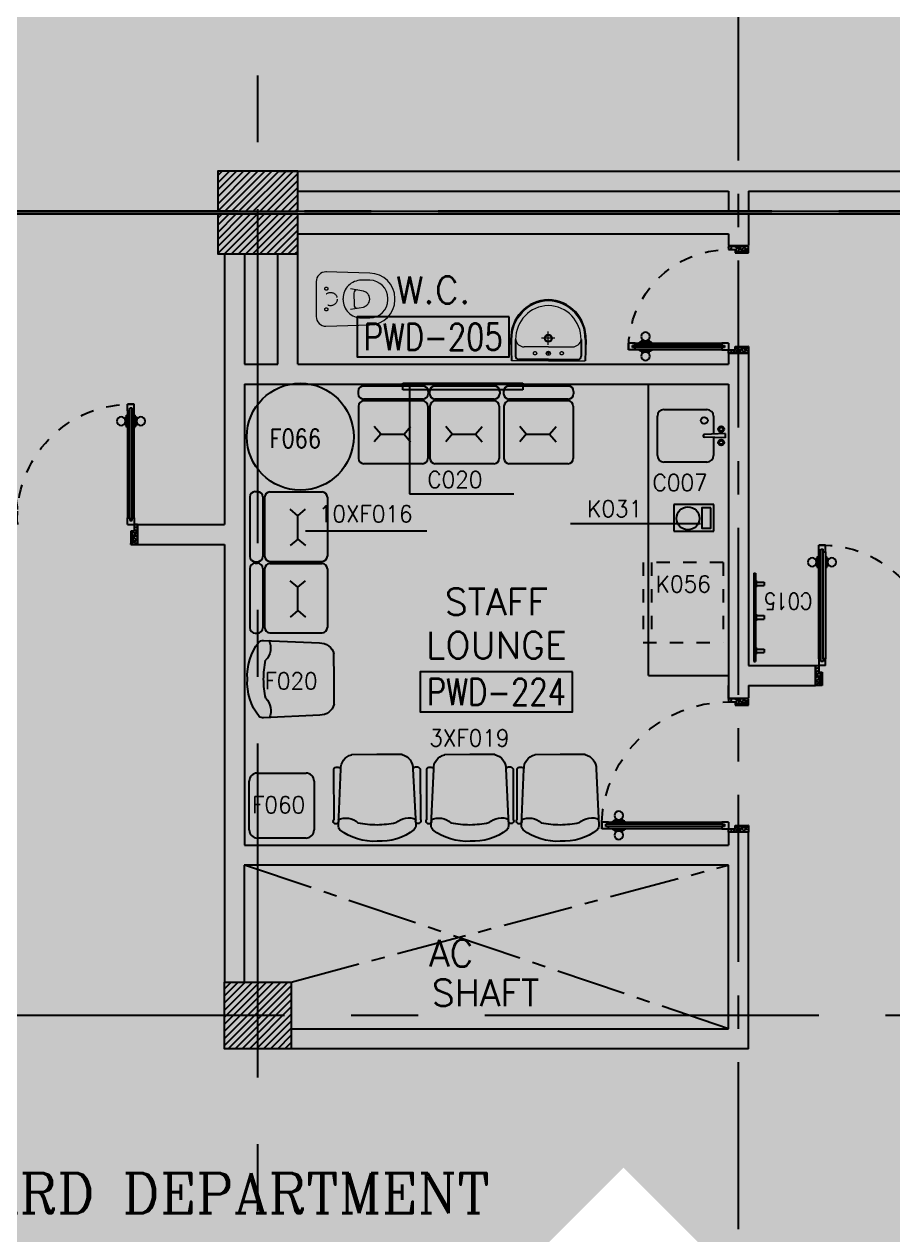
# Model space of a CAD drawing. Extents: x 88852.7 to 88945.7, y 39921.6 to 40001.1.
# Drawn here: x 88919.06 to 88925.57, y 39948.44 to 39957.5 of the extents above; entities that cross this region are included whole.
import ezdxf
from ezdxf.enums import TextEntityAlignment as Align

# ---------------------------------------------------------------- set-up
doc = ezdxf.new("R2010")
doc.units = 0
doc.header["$MEASUREMENT"] = 0
for name, pattern in [('CENTER', [2, 1.25, -0.25, 0.25, -0.25]), ('CENTER2', [1.125, 0.75, -0.125, 0.125, -0.125]), ('CENTERX2', [4, 2.5, -0.5, 0.5, -0.5]), ('DASHED', [0.75, 0.5, -0.25]), ('HIDDEN', [0.375, 0.25, -0.125]), ('HIDDEN2', [0.1875, 0.125, -0.0625])]:
    doc.linetypes.add(name, pattern=pattern)
doc.layers.get('0').update_dxf_attribs({"linetype": 'CONTINUOUS'})
for name, color, linetype in [('A-TEXT', 7, 'CONTINUOUS'), ('AXES', 11, 'CENTERX2'), ('AXES1', 11, 'CENTER'), ('COL', 2, 'CONTINUOUS'), ('DOOR', 7, 'CONTINUOUS'), ('EJ', 9, 'CONTINUOUS'), ('FIX', 3, 'CONTINUOUS'), ('HAT', 8, 'CONTINUOUS'), ('MEDICAL', 4, 'CONTINUOUS'), ('NON-MEDICAL', 4, 'CONTINUOUS'), ('RM-BOX', 4, 'CONTINUOUS'), ('RM-NAME', 2, 'CONTINUOUS'), ('RM-NO', 2, 'CONTINUOUS'), ('ROOF', 7, 'CONTINUOUS'), ('WALL', 4, 'CONTINUOUS')]:
    doc.layers.add(name, color=color, linetype=linetype)
doc.styles.add('ROMANC', font='romanc', dxfattribs={"height": 0.1})
doc.styles.add('ROMANS', font='ROMANS.shx', dxfattribs={"width": 0.6})
doc.dimstyles.new('DIM-OUT', dxfattribs={"dimscale": 0, "dimtxt": 0.24, "dimasz": 0.08, "dimexe": 0.02, "dimexo": 0.02, "dimgap": 0.05, "dimtad": 1, "dimdec": 0, "dimlfac": 1000, "dimzin": 0, "dimdsep": 46, "dimtxsty": 'ROMANS', "dimblk1": 'ARCHTICK', "dimblk2": 'ARCHTICK', "dimsah": 1, "dimcen": 0.01, "dimdle": 0.08, "dimclrd": 4, "dimclre": 4, "dimclrt": 2, "dimadec": 0, "dimazin": 0, "dimtp": 2, "dimtm": 2, "dimtfac": 0.114286, "dimtdec": 0, "dimtix": 1, "dimtmove": 2, "dimatfit": 3, "dimldrblk": 'ARCHTICK', "dimfxl": 0, "dimtolj": 1, "dimtzin": 0, "dimarcsym": 0})

# ---------------------------------------------------------------- blocks, each defined once
blk = doc.blocks.new('WC1')
at = {"layer": 'FIX', "lineweight": 20}
for p, q in [((-210, 203.8), (-538, 193.8)), ((-475, 140.8), (-538, 140.8)), ((-137, 0), (-137, 130.8)), ((-727, 4.8), (-727, -4.8)), ((-674, 4.8), (-674, -4.8)), ((-533.7, 24.2), (-539.5, 0)), ((-539.5, 0), (-533.7, -24.2)), ((-394.8, 75.7), (-490.4, 60.1)), ((-339, 4.8), (-339, -4.8)), ((-137, -130.8), (-137, 0)), ((-490.4, -60.1), (-394.8, -75.7)), ((-538, -140.8), (-475, -140.8)), ((-538, -193.8), (-210, -203.8)), ((-213.2, -203.8), (-210, -203.8))]:
    blk.add_line(p, q, dxfattribs=at)
at = {"layer": 'FIX', "linetype": 'Continuous', "lineweight": 20}
blk.add_line((-420.1, -47.3), (-420.4, 44.6), dxfattribs=at)
at = {"layer": 'FIX', "linetype": 'HIDDEN2', "lineweight": 20, "ltscale": 0.3}
blk.add_circle((-245, 0), 49.8, dxfattribs=at)
at = {"layer": 'FIX', "linetype": 'HIDDEN', "lineweight": 20, "ltscale": 0.05}
for centre in [(-213.2, 77.5), (-213.2, -77.5)]:
    blk.add_circle(centre, 11.6, dxfattribs=at)
at = {"layer": 'FIX', "lineweight": 20}
for centre, radius, start, end in [((-538, 4.8), 189, 90, 180), ((-210, 130.8), 73, 360, 90), ((-538, 4.8), 136, 90, 180), ((-475, 4.8), 136, 360, 90), ((-473, -6.9), 68.2, 128.92417, 152.84682), ((-464.4, -17.6), 82, 108.49595, 128.92417), ((-538, -4.8), 189, 180, 270), ((-538, -4.8), 136, 180, 270), ((-473, 6.9), 68.2, 207.15318, 231.07583), ((-464.4, 17.6), 82, 231.07583, 251.50405), ((-475, -4.8), 136, 270, 0), ((-210, -130.8), 73, 270, 0)]:
    blk.add_arc(centre, radius, start, end, dxfattribs=at)
at = {"layer": 'FIX', "linetype": 'Continuous', "lineweight": 20}
for centre, start, end in [((-442.7, 45.5), 357.66621, 91.61215), ((-442.4, -45.6), 268.38785, 2.33379)]:
    blk.add_arc(centre, 22.3, start, end, dxfattribs=at)
blk = doc.blocks.new('LAV1')
at = {"layer": 'FIX', "linetype": 'ByBlock', "ltscale": 0.3}
for p, q in [((-280, 210), (-275, 50)), ((-245, 210), (-245, 85)), ((245, 210), (245, 85)), ((280, 210), (275, 50)), ((0, 60), (-220.2, 60)), ((0, 60), (220.2, 60))]:
    blk.add_line(p, q, dxfattribs=at)
at = {"layer": 'FIX', "linetype": 'Continuous', "lineweight": 20}
for p, q in [((-275, 210), (-275, 50)), ((275, 210), (275, 50)), ((0, 155), (-181.4, 155)), ((0, 155), (181.4, 155)), ((0, 50), (-275, 50)), ((0, 50), (-252.5, 50)), ((0, 50), (275, 50)), ((0, 50), (252.5, 50))]:
    blk.add_line(p, q, dxfattribs=at)
at = {"layer": 'FIX', "linetype": 'DASHED', "lineweight": 20, "ltscale": 0.05}
for p, q in [((49.5, 220), (-50.5, 220)), ((-0.5, 170), (-0.5, 270)), ((-0.5, 170), (-0.5, 270))]:
    blk.add_line(p, q, dxfattribs=at)
at = {"layer": 'FIX', "lineweight": 20}
for p, q in [((15.6, 107.5), (-15.5, 107.5)), ((0, 92), (0, 123))]:
    blk.add_line(p, q, dxfattribs=at)
for centre, radius in [((-0.5, 220), 29.5), ((-0.5, 220), 22.5), ((0, 107.5), 15.5)]:
    blk.add_circle(centre, radius, dxfattribs=at)
at = {"layer": 'FIX', "linetype": 'HIDDEN', "lineweight": 20, "ltscale": 0.05}
for centre in [(-100, 107.5), (100, 107.5)]:
    blk.add_circle(centre, 12.4, dxfattribs=at)
at = {"layer": 'FIX', "linetype": 'ByBlock', "ltscale": 0.3}
for centre, radius, start, end in [((6.9, 220), 287, 91.37765, 182.00641), ((-6.9, 220), 287, 357.99359, 88.62235), ((-220.1, 84.9), 24.9, 179.70214, 269.94861), ((220.1, 84.9), 24.9, 270.05139, 0.29786)]:
    blk.add_arc(centre, radius, start, end, dxfattribs=at)
at = {"layer": 'FIX', "linetype": 'Continuous', "lineweight": 20}
for centre, radius, start, end in [((8.4, 216.7), 283.4, 91.6988, 181.35097), ((7.6, 212.5), 252.7, 91.73281, 180.48842), ((-8.4, 216.7), 283.4, 358.64903, 88.3012), ((-7.6, 212.5), 252.7, 359.51158, 88.26719), ((-179.2, 221.8), 66.9, 190.20056, 268.07863), ((179.2, 221.8), 66.9, 271.92137, 349.79944)]:
    blk.add_arc(centre, radius, start, end, dxfattribs=at)
blk = doc.blocks.new('DOOR90')
at = {"layer": 'DOOR', "linetype": 'ByBlock'}
for p, q in [((0, 0), (-150, 0)), ((-200, -25), (-1000, -25)), ((-200, -42), (-1000, -42)), ((-200, -58), (-1000, -58)), ((-1000, -75), (-200, -75))]:
    blk.add_line(p, q, dxfattribs=at)
at = {"layer": 'DOOR', "color": 0, "linetype": 'ByBlock'}
for p, q in [((-150, 0), (-150, -25)), ((-150, 0), (0, 0)), ((0, -50), (0, 0)), ((-1050, -25), (-1050, -75)), ((-1050, -75), (-1050, -25)), ((-1000, -25), (-1050, -25)), ((-1000, -75), (-1050, -75)), ((-1020, -42), (-1020, -58)), ((-1000, -42), (-1020, -42)), ((-1000, -58), (-1020, -58)), ((-1000, -25), (-1000, -42)), ((-1000, -58), (-1000, -75)), ((-967.6, -25), (-967.6, -17.8)), ((-877.6, -17.8), (-967.6, -17.8)), ((-967.6, -75), (-967.6, -82.2)), ((-877.6, -82.2), (-967.6, -82.2)), ((-955, -17.8), (-955, -8.8)), ((-955, -8.8), (-890.2, -8.8)), ((-955, -17.8), (-890.2, -17.8)), ((-955, -82.2), (-955, -91.2)), ((-955, -82.2), (-890.2, -82.2)), ((-890.2, -17.8), (-890.2, -8.8)), ((-890.2, -82.2), (-890.2, -91.2)), ((-877.6, -25), (-877.6, -17.8)), ((-877.6, -75), (-877.6, -82.2)), ((-200, -42), (-200, -25)), ((-200, -25), (-150, -25)), ((-180, -42), (-200, -42)), ((-200, -75), (-200, -58)), ((-200, -58), (-180, -58)), ((-150, -75), (-200, -75)), ((-180, -58), (-180, -42)), ((-150, -75), (-150, -25)), ((-150, -25), (-100, -25)), ((-100, -25), (-100, -50)), ((-100, -50), (0, -50)), ((-955, -91.2), (-890.2, -91.2)), ((-150, -900), (-150, -875)), ((-150, -875), (-100, -875)), ((0, -900), (-150, -900)), ((-150, -900), (0, -900)), ((-100, -850), (0, -850)), ((-100, -875), (-100, -850)), ((0, -850), (0, -900))]:
    blk.add_line(p, q, dxfattribs=at)
at = {"layer": 'DOOR', "color": 9, "linetype": 'ByBlock'}
for p, q in [((0, -50), (-113.7, 0)), ((0, -50), (-40.1, 0)), ((0, -50), (-100, -36.6)), ((0, -850), (-113.7, -900)), ((0, -850), (-100, -863.4)), ((0, -850), (-40.1, -900))]:
    blk.add_line(p, q, dxfattribs=at)
at = {"layer": 'DOOR', "color": 0, "linetype": 'ByBlock'}
for centre in [(-922.6, 23.5), (-922.6, -123.5)]:
    blk.add_circle(centre, 32.4, dxfattribs=at)
at = {"layer": 'DOOR', "color": 9, "linetype": 'ByBlock'}
for centre, radius, start, end in [((0, -50), 74.4, 137.77643, 180), ((0, -50), 54.4, 113.20738, 180), ((0, -50), 154.4, 161.10529, 166.28577), ((0, -50), 134.4, 158.15985, 169.28002), ((0, -50), 114.4, 154.08384, 167.37743), ((0, -50), 94.4, 148.01819, 180), ((0, -50), 34.4, 90, 180), ((0, -50), 14.4, 90, 180), ((0, -850), 154.4, 193.71423, 198.89471), ((0, -850), 134.4, 190.71998, 201.84015), ((0, -850), 94.4, 180, 211.98181), ((0, -850), 74.4, 180, 222.22357), ((0, -850), 54.4, 180, 246.79262), ((0, -850), 34.4, 180, 270), ((0, -850), 14.4, 180, 270)]:
    blk.add_arc(centre, radius, start, end, dxfattribs=at)
at = {"layer": 'DOOR', "linetype": 'HIDDEN', "ltscale": 0.5}
blk.add_arc((-222.2, -50), 828.2, 178.27012, 275.00304, dxfattribs=at)
blk = doc.blocks.new('DOOR80')
at = {"layer": 'DOOR', "color": 0, "linetype": 'ByBlock'}
for p, q in [((-82.2, 727.6), (-82.2, 817.6)), ((-75, 817.6), (-82.2, 817.6)), ((-75, 850), (-75, 900)), ((-75, 900), (-25, 900)), ((-25, 900), (-75, 900)), ((-58, 850), (-75, 850)), ((-58, 850), (-58, 870)), ((-42, 870), (-58, 870)), ((-42, 850), (-42, 870)), ((-25, 850), (-42, 850)), ((-25, 850), (-25, 900)), ((-25, 817.6), (-17.8, 817.6)), ((-17.8, 727.6), (-17.8, 817.6)), ((-91.2, 805), (-91.2, 740.2)), ((-82.2, 805), (-91.2, 805)), ((-82.2, 740.2), (-91.2, 740.2)), ((-82.2, 805), (-82.2, 740.2)), ((-75, 727.6), (-82.2, 727.6)), ((-25, 727.6), (-17.8, 727.6)), ((-17.8, 805), (-17.8, 740.2)), ((-17.8, 805), (-8.8, 805)), ((-17.8, 740.2), (-8.8, 740.2)), ((-8.8, 805), (-8.8, 740.2)), ((-75, 200), (-58, 200)), ((-75, 150), (-75, 200)), ((-58, 200), (-58, 180)), ((-42, 200), (-25, 200)), ((-42, 180), (-42, 200)), ((-25, 200), (-25, 150)), ((-800, 150), (-800, 0)), ((-800, 150), (-775, 150)), ((-800, 0), (-800, 150)), ((-775, 150), (-775, 100)), ((-775, 100), (-750, 100)), ((-750, 100), (-750, 0)), ((-75, 150), (-25, 150)), ((-58, 180), (-42, 180)), ((-50, 100), (-50, 0)), ((-25, 100), (-50, 100)), ((0, 150), (-25, 150)), ((-25, 150), (-25, 100)), ((0, 0), (0, 150)), ((0, 150), (0, 0)), ((-750, 0), (-800, 0)), ((-50, 0), (0, 0))]:
    blk.add_line(p, q, dxfattribs=at)
at = {"layer": 'DOOR', "linetype": 'ByBlock'}
for p, q in [((-75, 850), (-75, 200)), ((-58, 200), (-58, 850)), ((-42, 200), (-42, 850)), ((-25, 200), (-25, 850))]:
    blk.add_line(p, q, dxfattribs=at)
at = {"layer": 'DOOR', "color": 9, "linetype": 'ByBlock'}
for p, q in [((-750, 0), (-800, 113.7)), ((-750, 0), (-763.4, 100)), ((-50, 0), (0, 113.7)), ((-50, 0), (-36.6, 100)), ((-750, 0), (-800, 40.1)), ((-50, 0), (0, 40.1))]:
    blk.add_line(p, q, dxfattribs=at)
at = {"layer": 'DOOR', "color": 0, "linetype": 'ByBlock'}
for centre in [(-123.5, 772.6), (23.5, 772.6)]:
    blk.add_circle(centre, 32.4, dxfattribs=at)
at = {"layer": 'DOOR', "linetype": 'HIDDEN', "ltscale": 0.5}
blk.add_arc((-25, 150), 750, 90, 180, dxfattribs=at)
at = {"layer": 'DOOR', "color": 9, "linetype": 'ByBlock'}
for centre, radius, start, end in [((-750, 0), 154.4, 103.71423, 108.89471), ((-750, 0), 134.4, 100.71998, 111.84015), ((-750, 0), 94.4, 90, 121.98181), ((-50, 0), 94.4, 58.01819, 90), ((-50, 0), 134.4, 68.15985, 79.28002), ((-50, 0), 114.4, 64.08384, 77.37743), ((-50, 0), 154.4, 71.10529, 76.28577), ((-750, 0), 74.4, 90, 132.22357), ((-750, 0), 54.4, 90, 156.79262), ((-750, 0), 34.4, 90, 180), ((-750, 0), 14.4, 90, 180), ((-50, 0), 74.4, 47.77643, 90), ((-50, 0), 54.4, 23.20738, 90), ((-50, 0), 34.4, 0, 90), ((-50, 0), 14.4, 0, 90)]:
    blk.add_arc(centre, radius, start, end, dxfattribs=at)
blk = doc.blocks.new('C5')
at = {"layer": 'HAT', "linetype": 'ByBlock'}
h = blk.add_hatch(dxfattribs=at)
h.set_pattern_fill('ANSI31', color=256, scale=300, style=0)
h.set_pattern_definition([(45, (-223356.182, -51411.005), (-26.516504, 26.516504), [])])
h.paths.add_polyline_path([(300, 300), (0, 300), (0, 0), (300, 0)])
h.paths.add_polyline_path([(600, 300), (300, 300), (300, 0), (600, 0)])
at = {"layer": 'COL'}
blk.add_lwpolyline([(600, 300), (0, 300), (0, 0), (600, 0)], close=True, dxfattribs=at)
blk = doc.blocks.new('RM1')
at = {"layer": 'RM-BOX'}
blk.add_lwpolyline([(569.9, -200), (-569.9, -200), (-569.9, -500), (569.9, -500)], close=True, dxfattribs=at)
at = {"layer": 'RM-NAME', "style": 'ROMANS'}
for tag, p in [('ROOMNAME1', (0, 323.8)), ('ROOMNAME2', (0, 0))]:
    blk.add_attdef(tag, text='', height=200, dxfattribs=at).set_placement(p, align=Align.MIDDLE)
at = {"layer": 'RM-NO', "style": 'ROMANS', "width": 0.8}
blk.add_attdef('ROOMNO', text='', height=200, dxfattribs=at).set_placement((0, -350), align=Align.MIDDLE)
blk = doc.blocks.new('*X560')
at = {"color": 0}
for p, q in [((238728.6, 139875), (239203.3, 140349.7)), ((238728.6, 139928.1), (239150.2, 140349.7)), ((238728.6, 139981.1), (239097.2, 140349.7)), ((238728.6, 140034.1), (239044.2, 140349.7)), ((238728.6, 140087.2), (238991.1, 140349.7)), ((238728.6, 140140.2), (238938.1, 140349.7)), ((238728.6, 140193.2), (238885.1, 140349.7)), ((238728.6, 140246.3), (238832, 140349.7)), ((238728.6, 140299.3), (238779, 140349.7)), ((238756.3, 139849.7), (239228.6, 140322)), ((238809.3, 139849.7), (239228.6, 140269)), ((238862.4, 139849.7), (239228.6, 140215.9)), ((238915.4, 139849.7), (239228.6, 140162.9)), ((238968.4, 139849.7), (239228.6, 140109.9)), ((239021.5, 139849.7), (239228.6, 140056.8)), ((239074.5, 139849.7), (239228.6, 140003.8)), ((239127.5, 139849.7), (239228.6, 139950.8)), ((239180.6, 139849.7), (239228.6, 139897.7))]:
    blk.add_line(p, q, dxfattribs=at)
blk = doc.blocks.new('COL50')
at = {"layer": 'COL'}
blk.add_lwpolyline([(-250, 250), (-250, -250), (250, -250), (250, 250)], close=True, dxfattribs=at)
blk = doc.blocks.new('DOOR-10')
at = {"layer": 'DOOR', "color": 0, "linetype": 'ByBlock'}
for p, q in [((-25.7, 1100), (-75.7, 1100)), ((-75.7, 1100), (-25.7, 1100)), ((-75.7, 1050), (-75.7, 1100)), ((-25.7, 1050), (-25.7, 1100)), ((-82.9, 1005), (-91.9, 1005)), ((-91.9, 1005), (-91.9, 940.2)), ((-75.7, 1017.6), (-82.9, 1017.6)), ((-82.9, 927.6), (-82.9, 1017.6)), ((-82.9, 1005), (-82.9, 940.2)), ((-58.7, 1050), (-75.7, 1050)), ((-42.7, 1070), (-58.7, 1070)), ((-58.7, 1050), (-58.7, 1070)), ((-42.7, 1050), (-42.7, 1070)), ((-25.7, 1050), (-42.7, 1050)), ((-25.7, 1017.6), (-18.5, 1017.6)), ((-18.5, 927.6), (-18.5, 1017.6)), ((-18.5, 1005), (-9.5, 1005)), ((-18.5, 1005), (-18.5, 940.2)), ((-9.5, 1005), (-9.5, 940.2)), ((-82.9, 940.2), (-91.9, 940.2)), ((-75.7, 927.6), (-82.9, 927.6)), ((-25.7, 927.6), (-18.5, 927.6)), ((-18.5, 940.2), (-9.5, 940.2)), ((-75.7, 200), (-58.7, 200)), ((-75.7, 150), (-75.7, 200)), ((-58.7, 200), (-58.7, 180)), ((-42.7, 200), (-25.7, 200)), ((-42.7, 180), (-42.7, 200)), ((-25.7, 200), (-25.7, 150)), ((-1000.7, 0), (-1000.7, 150)), ((-1000.7, 150), (-975.7, 150)), ((-1000.7, 150), (-1000.7, 0)), ((-975.7, 150), (-975.7, 100)), ((-975.7, 100), (-950.7, 100)), ((-950.7, 100), (-950.7, 0)), ((-75.7, 150), (-25.7, 150)), ((-58.7, 180), (-42.7, 180)), ((-50.7, 100), (-50.7, 0)), ((-25.7, 100), (-50.7, 100)), ((-0.7, 150), (-25.7, 150)), ((-25.7, 150), (-25.7, 100)), ((-950.7, 0), (-1000.7, 0)), ((-50.7, 0), (-0.7, 0))]:
    blk.add_line(p, q, dxfattribs=at)
at = {"layer": 'DOOR', "linetype": 'ByBlock'}
for p, q in [((-75.7, 1050), (-75.7, 200)), ((-58.7, 200), (-58.7, 1050)), ((-42.7, 200), (-42.7, 1050)), ((-25.7, 200), (-25.7, 1050))]:
    blk.add_line(p, q, dxfattribs=at)
at = {"layer": 'DOOR', "color": 9, "linetype": 'ByBlock'}
for p, q in [((-950.7, 0), (-1000.7, 113.7)), ((-950.7, 0), (-964.1, 100)), ((-50.7, 0), (-0.7, 113.7)), ((-50.7, 0), (-37.3, 100)), ((-0.7, 0), (-0.7, 150)), ((-950.7, 0), (-1000.7, 40.1)), ((-50.7, 0), (-0.7, 40.1))]:
    blk.add_line(p, q, dxfattribs=at)
at = {"layer": 'DOOR', "color": 0, "linetype": 'ByBlock'}
for centre in [(-124.2, 972.6), (22.8, 972.6)]:
    blk.add_circle(centre, 32.4, dxfattribs=at)
at = {"layer": 'DOOR', "linetype": 'HIDDEN', "ltscale": 0.5}
blk.add_arc((-23.4, 149.1), 952.3, 93.14816, 179.94816, dxfattribs=at)
at = {"layer": 'DOOR', "color": 9, "linetype": 'ByBlock'}
for centre, radius, start, end in [((-950.7, 0), 154.4, 103.71423, 108.89471), ((-950.7, 0), 134.4, 100.71998, 111.84015), ((-950.7, 0), 94.4, 90, 121.98181), ((-50.7, 0), 94.4, 58.01819, 90), ((-50.7, 0), 134.4, 68.15985, 79.28002), ((-50.7, 0), 114.4, 64.08384, 77.37743), ((-50.7, 0), 154.4, 71.10529, 76.28577), ((-950.7, 0), 74.4, 90, 132.22357), ((-950.7, 0), 54.4, 90, 156.79262), ((-950.7, 0), 34.4, 90, 180), ((-950.7, 0), 14.4, 90, 180), ((-50.7, 0), 74.4, 47.77643, 90), ((-50.7, 0), 54.4, 23.20738, 90), ((-50.7, 0), 34.4, 0, 90), ((-50.7, 0), 14.4, 0, 90)]:
    blk.add_arc(centre, radius, start, end, dxfattribs=at)
blk = doc.blocks.new('A$C272A55A0')
at = {"layer": 'DOOR', "color": 0, "linetype": 'ByBlock'}
for p, q in [((0, 900.4), (0, 1050.4)), ((50, 1050.4), (0, 1050.4)), ((50, 950.4), (50, 1050.4)), ((1750, 950.4), (1750, 1050.4)), ((1750, 1050.4), (1800, 1050.4)), ((1800, 1050.4), (1800, 900.4)), ((25, 950.4), (50, 950.4)), ((25, 900.4), (25, 950.4)), ((1775, 950.4), (1750, 950.4)), ((1775, 900.4), (1775, 950.4)), ((0, 900.4), (25, 900.4)), ((75, 900.4), (25, 900.4)), ((25, 850.4), (25, 900.4)), ((42, 850.4), (25, 850.4)), ((58, 870.4), (42, 870.4)), ((42, 870.4), (42, 850.4)), ((58, 850.4), (58, 870.4)), ((75, 850.4), (58, 850.4)), ((75, 900.4), (75, 850.4)), ((1725, 900.4), (1775, 900.4)), ((1725, 900.4), (1725, 850.4)), ((1725, 850.4), (1742, 850.4)), ((1742, 870.4), (1758, 870.4)), ((1742, 850.4), (1742, 870.4)), ((1758, 870.4), (1758, 850.4)), ((1758, 850.4), (1775, 850.4)), ((1800, 900.4), (1775, 900.4)), ((1775, 850.4), (1775, 900.4)), ((1717.8, 160.1), (1708.8, 160.1)), ((1708.8, 95.3), (1708.8, 160.1)), ((1717.8, 95.3), (1708.8, 95.3)), ((1725, 172.7), (1717.8, 172.7)), ((1717.8, 172.7), (1717.8, 82.7)), ((1717.8, 95.3), (1717.8, 160.1)), ((1775, 172.7), (1782.2, 172.7)), ((1782.2, 172.7), (1782.2, 82.7)), ((1782.2, 160.1), (1791.2, 160.1)), ((1782.2, 95.3), (1782.2, 160.1)), ((1782.2, 95.3), (1791.2, 95.3)), ((1791.2, 95.3), (1791.2, 160.1)), ((25, 50.4), (42, 50.4)), ((25, 50.4), (25, 0.4)), ((25, 0.4), (75, 0.4)), ((75, 0.4), (25, 0.4)), ((42, 50.4), (42, 30.4)), ((42, 30.4), (58, 30.4)), ((58, 50.4), (75, 50.4)), ((58, 50.4), (58, 30.4)), ((75, 50.4), (75, 0.4)), ((1725, 82.7), (1717.8, 82.7)), ((1742, 50.4), (1725, 50.4)), ((1725, 50.4), (1725, 0.4)), ((1775, 0.4), (1725, 0.4)), ((1725, 0.4), (1775, 0.4)), ((1742, 50.4), (1742, 30.4)), ((1758, 30.4), (1742, 30.4)), ((1775, 50.4), (1758, 50.4)), ((1758, 50.4), (1758, 30.4)), ((1775, 82.7), (1782.2, 82.7)), ((1775, 50.4), (1775, 0.4))]:
    blk.add_line(p, q, dxfattribs=at)
at = {"layer": 'DOOR', "color": 9, "linetype": 'ByBlock'}
for p, q in [((50, 1050.4), (0, 1010.2)), ((50, 1050.4), (0, 936.6)), ((50, 1050.4), (36.6, 950.4)), ((1750, 1050.4), (1800, 1010.2)), ((1750, 1050.4), (1800, 936.6)), ((1750, 1050.4), (1763.4, 950.4))]:
    blk.add_line(p, q, dxfattribs=at)
at = {"layer": 'DOOR', "linetype": 'ByBlock'}
for p, q in [((25, 850.4), (25, 50.4)), ((42, 850.4), (42, 50.4)), ((58, 850.4), (58, 50.4)), ((75, 50.4), (75, 850.4)), ((1725, 50.4), (1725, 850.4)), ((1742, 850.4), (1742, 50.4)), ((1758, 850.4), (1758, 50.4)), ((1775, 850.4), (1775, 50.4))]:
    blk.add_line(p, q, dxfattribs=at)
at = {"layer": 'DOOR', "color": 0, "linetype": 'ByBlock'}
for centre in [(1676.5, 127.7), (1823.5, 127.7)]:
    blk.add_circle(centre, 32.4, dxfattribs=at)
at = {"layer": 'DOOR', "color": 9, "linetype": 'ByBlock'}
for centre, radius, start, end in [((50, 1050.4), 54.4, 203.20738, 270), ((50, 1050.4), 34.4, 180, 270), ((50, 1050.4), 14.4, 180, 270), ((1750, 1050.4), 14.4, 270, 0), ((1750, 1050.4), 34.4, 270, 0), ((1750, 1050.4), 54.4, 270, 336.79262), ((50, 1050.4), 74.4, 227.77643, 270), ((50, 1050.4), 94.4, 238.01819, 270), ((50, 1050.4), 114.4, 244.08384, 257.37743), ((50, 1050.4), 134.4, 248.15985, 259.28002), ((1750, 1050.4), 74.4, 270, 312.22357), ((1750, 1050.4), 94.4, 270, 301.98181), ((1750, 1050.4), 114.4, 282.62257, 295.91616), ((1750, 1050.4), 134.4, 280.71998, 291.84015), ((50, 1050.4), 154.4, 251.10529, 256.28577), ((1750, 1050.4), 154.4, 283.71423, 288.89471)]:
    blk.add_arc(centre, radius, start, end, dxfattribs=at)
at = {"layer": 'DOOR', "linetype": 'HIDDEN', "ltscale": 0.5}
for centre, start, end in [((50, 851.4), 268.31738, 3.29648), ((1750, 851.4), 176.70352, 271.68262)]:
    blk.add_arc(centre, 851.4, start, end, dxfattribs=at)
at = {"layer": 'WALL', "linetype": 'ByBlock'}
blk.add_line((1800, 900.4), (1800, 1050.4), dxfattribs=at)

msp = doc.modelspace()

# ---------------------------------------------------------------- linework, layer by layer
at = {"layer": 'AXES'}
for p, q in [((88920.8103, 39921.6153), (88920.8103, 40000.4279)), ((88944.6603, 39956.0996), (88876.9703, 39956.0996)), ((88944.6603, 39956.0796), (88876.9703, 39956.0796)), ((88945.0103, 39950.0796), (88876.9703, 39950.0796))]:
    msp.add_line(p, q, dxfattribs=at)
at = {"layer": 'AXES1'}
msp.add_line((88924.4103, 39928.4796), (88924.4103, 39987.2996), dxfattribs=at)
msp.add_line((88924.4103, 39928.4796), (88924.4103, 39987.2996), dxfattribs=at)
at = {"layer": 'EJ', "color": 8}
for p, q in [((88859.9253, 39956.0996), (88935.4603, 39956.0996)), ((88859.9253, 39956.0796), (88935.4603, 39956.0796))]:
    msp.add_line(p, q, dxfattribs=at)
at = {"layer": 'EJ'}
for p, q in [((88920.5603, 39956.0996), (88917.4603, 39956.0996)), ((88920.5603, 39956.0796), (88917.4603, 39956.0796))]:
    msp.add_line(p, q, dxfattribs=at)
at = {"layer": 'MEDICAL', "linetype": 'Continuous', "ltscale": 0.2}
for p, q in [((88923.9257, 39953.9033), (88923.9257, 39953.7033)), ((88924.2257, 39953.9033), (88923.9257, 39953.9033)), ((88924.2257, 39953.7033), (88924.2257, 39953.9033)), ((88923.9257, 39953.7033), (88924.2257, 39953.7033))]:
    msp.add_line(p, q, dxfattribs=at)
at = {"layer": 'MEDICAL', "linetype": 'DASHED', "ltscale": 0.2}
for p, q in [((88923.6948, 39953.4706), (88923.6948, 39952.8706)), ((88924.2948, 39953.4706), (88923.6948, 39953.4706)), ((88923.7576, 39953.4706), (88923.7576, 39952.8706)), ((88924.2948, 39953.4706), (88924.2948, 39952.8706)), ((88923.6948, 39952.8706), (88924.2948, 39952.8706))]:
    msp.add_line(p, q, dxfattribs=at)
at = {"layer": 'MEDICAL', "linetype": 'Continuous', "ltscale": 0.2}
msp.add_lwpolyline([(88924.2028, 39953.8804), (88924.1341, 39953.8804), (88924.1341, 39953.726), (88924.2028, 39953.726)], close=True, dxfattribs=at)
msp.add_circle((88924.0311, 39953.8004), 0.0858, dxfattribs=at)
at = {"layer": 'NON-MEDICAL'}
for p, q in [((88921.5619, 39954.7508), (88921.5619, 39954.7335)), ((88921.5619, 39954.7508), (88921.5619, 39954.7335)), ((88922.0462, 39954.7908), (88921.6019, 39954.7908)), ((88921.8959, 39954.762), (88921.8959, 39954.812)), ((88921.8959, 39954.812), (88922.7959, 39954.812)), ((88922.7959, 39954.762), (88921.8959, 39954.762)), ((88922.0862, 39954.7508), (88922.0862, 39954.7335)), ((88922.097, 39954.7508), (88922.097, 39954.7335)), ((88922.097, 39954.7508), (88922.097, 39954.7335)), ((88922.5814, 39954.7908), (88922.137, 39954.7908)), ((88922.6214, 39954.7508), (88922.6214, 39954.7335)), ((88922.6511, 39954.7508), (88922.6511, 39954.7335)), ((88922.6511, 39954.7508), (88922.6511, 39954.7335)), ((88923.1354, 39954.7908), (88922.6911, 39954.7908)), ((88922.7959, 39954.812), (88922.7959, 39954.762)), ((88923.1754, 39954.7508), (88923.1754, 39954.7335)), ((88923.7353, 39952.625), (88923.7353, 39954.8046)), ((88923.7353, 39952.625), (88923.7353, 39954.8046)), ((88921.5645, 39954.6397), (88921.5645, 39954.2497)), ((88921.5645, 39954.6397), (88921.5645, 39954.2497)), ((88922.0462, 39954.6935), (88921.6019, 39954.6935)), ((88922.0436, 39954.6797), (88921.6045, 39954.6797)), ((88922.0836, 39954.6397), (88922.0836, 39954.2497)), ((88922.0996, 39954.6397), (88922.0996, 39954.2497)), ((88922.0996, 39954.6397), (88922.0996, 39954.2497)), ((88922.5814, 39954.6935), (88922.137, 39954.6935)), ((88922.5788, 39954.6797), (88922.1396, 39954.6797)), ((88922.6188, 39954.6397), (88922.6188, 39954.2497)), ((88922.6537, 39954.6397), (88922.6537, 39954.2497)), ((88922.6537, 39954.6397), (88922.6537, 39954.2497)), ((88923.1354, 39954.6935), (88922.6911, 39954.6935)), ((88923.1328, 39954.6797), (88922.6937, 39954.6797)), ((88923.1728, 39954.6397), (88923.1728, 39954.2497)), ((88923.8021, 39954.2719), (88923.8021, 39954.5648)), ((88923.8021, 39954.2719), (88923.8021, 39954.5648)), ((88923.8519, 39954.6147), (88924.173, 39954.6147)), ((88923.8519, 39954.6147), (88924.173, 39954.6147)), ((88924.2229, 39954.5648), (88924.2229, 39954.4283)), ((88924.2229, 39954.5648), (88924.2229, 39954.4283)), ((88921.731, 39954.4309), (88921.6824, 39954.4892)), ((88921.9061, 39954.4309), (88921.9548, 39954.4892)), ((88922.2661, 39954.4309), (88922.2175, 39954.4892)), ((88922.4413, 39954.4309), (88922.4899, 39954.4892)), ((88922.8202, 39954.4309), (88922.7715, 39954.4892)), ((88922.9953, 39954.4309), (88923.044, 39954.4892)), ((88921.731, 39954.4309), (88921.6824, 39954.3725)), ((88921.731, 39954.4309), (88921.9061, 39954.4309)), ((88921.9061, 39954.4309), (88921.9548, 39954.3725)), ((88922.2661, 39954.4309), (88922.2175, 39954.3725)), ((88922.2661, 39954.4309), (88922.4413, 39954.4309)), ((88922.4413, 39954.4309), (88922.4899, 39954.3725)), ((88922.8202, 39954.4309), (88922.7715, 39954.3725)), ((88922.8202, 39954.4309), (88922.9953, 39954.4309)), ((88922.9953, 39954.4309), (88923.044, 39954.3725)), ((88924.3111, 39954.4344), (88924.1558, 39954.4283)), ((88924.3111, 39954.4344), (88924.1558, 39954.4283)), ((88924.3111, 39954.4023), (88924.1558, 39954.4084)), ((88924.3111, 39954.4023), (88924.1558, 39954.4084)), ((88924.2229, 39954.4084), (88924.2229, 39954.2719)), ((88924.2229, 39954.4084), (88924.2229, 39954.2719)), ((88924.3111, 39954.4344), (88924.3111, 39954.4023)), ((88924.3111, 39954.4344), (88924.3111, 39954.4023)), ((88922.0436, 39954.2097), (88921.6045, 39954.2097)), ((88922.5788, 39954.2097), (88922.1396, 39954.2097)), ((88923.1328, 39954.2097), (88922.6937, 39954.2097)), ((88924.173, 39954.222), (88923.8519, 39954.222)), ((88924.173, 39954.222), (88923.8519, 39954.222)), ((88920.7503, 39953.9604), (88920.7503, 39953.516)), ((88920.7903, 39954.0004), (88920.8076, 39954.0004)), ((88920.8476, 39953.9604), (88920.8476, 39953.516)), ((88920.8613, 39953.9578), (88920.8613, 39953.5186)), ((88920.9013, 39953.9978), (88921.2913, 39953.9978)), ((88921.3313, 39953.9578), (88921.3313, 39953.5186)), ((88921.1102, 39953.8203), (88921.0519, 39953.8689)), ((88921.1102, 39953.8203), (88921.1686, 39953.8689)), ((88921.1102, 39953.6451), (88921.1102, 39953.8203)), ((88921.1102, 39953.6451), (88921.0519, 39953.5965)), ((88921.1102, 39953.6451), (88921.1686, 39953.5965)), ((88920.7903, 39953.476), (88920.8076, 39953.476)), ((88920.7903, 39953.476), (88920.8076, 39953.476)), ((88920.7903, 39953.4652), (88920.8076, 39953.4652)), ((88920.9013, 39953.4786), (88921.2913, 39953.4786)), ((88920.9013, 39953.4786), (88921.2913, 39953.4786)), ((88920.9013, 39953.4627), (88921.2913, 39953.4627)), ((88920.7503, 39953.4252), (88920.7503, 39952.9809)), ((88920.8476, 39953.4252), (88920.8476, 39952.9809)), ((88920.8613, 39953.4227), (88920.8613, 39952.9835)), ((88921.3313, 39953.4227), (88921.3313, 39952.9835)), ((88924.5253, 39953.3895), (88924.5253, 39952.7291)), ((88924.5253, 39953.3895), (88924.538, 39953.3895)), ((88924.538, 39953.3895), (88924.538, 39952.7291)), ((88921.1102, 39953.2852), (88921.0519, 39953.3338)), ((88921.1102, 39953.2852), (88921.1686, 39953.3338)), ((88921.1102, 39953.11), (88921.1102, 39953.2852)), ((88924.538, 39953.3343), (88924.543, 39953.3343)), ((88924.538, 39953.2843), (88924.543, 39953.2843)), ((88924.543, 39953.3343), (88924.543, 39953.2843)), ((88924.543, 39953.322), (88924.6015, 39953.322)), ((88924.543, 39953.2966), (88924.6015, 39953.2966)), ((88924.6015, 39953.322), (88924.6015, 39953.2966)), ((88921.1102, 39953.11), (88921.0519, 39953.0614)), ((88921.1102, 39953.11), (88921.1686, 39953.0614)), ((88924.538, 39953.0843), (88924.543, 39953.0843)), ((88924.538, 39953.0343), (88924.543, 39953.0343)), ((88924.543, 39953.0843), (88924.543, 39953.0343)), ((88924.543, 39953.072), (88924.6015, 39953.072)), ((88924.543, 39953.0466), (88924.6015, 39953.0466)), ((88924.6015, 39953.072), (88924.6015, 39953.0466)), ((88920.7903, 39952.9409), (88920.8076, 39952.9409)), ((88920.7903, 39952.9409), (88920.8076, 39952.9409)), ((88920.9013, 39952.9435), (88921.2913, 39952.9435)), ((88920.9013, 39952.9435), (88921.2913, 39952.9435)), ((88924.538, 39952.8343), (88924.543, 39952.8343)), ((88924.543, 39952.8343), (88924.543, 39952.7843)), ((88924.538, 39952.7843), (88924.543, 39952.7843)), ((88924.543, 39952.822), (88924.6015, 39952.822)), ((88924.543, 39952.7966), (88924.6015, 39952.7966)), ((88924.6015, 39952.822), (88924.6015, 39952.7966)), ((88924.5253, 39952.7291), (88924.538, 39952.7291)), ((88923.7353, 39952.625), (88924.3353, 39952.625)), ((88923.7353, 39952.625), (88924.3353, 39952.625)), ((88920.7457, 39951.4682), (88920.7457, 39951.833)), ((88920.8065, 39951.8938), (88921.1713, 39951.8938)), ((88921.2321, 39951.833), (88921.2321, 39951.4682)), ((88921.1713, 39951.4074), (88920.8065, 39951.4074))]:
    msp.add_line(p, q, dxfattribs=at)
at = {"layer": 'NON-MEDICAL', "extrusion": (0, 0, -1)}
for p, q in [((88920.852, 39952.886), (88921.2718, 39952.8679)), ((88921.3809, 39952.598), (88921.3802, 39952.7872)), ((88921.3815, 39952.4089), (88921.3809, 39952.598)), ((88921.2737, 39952.3274), (88920.854, 39952.3065)), ((88921.7014, 39952.0318), (88921.5123, 39952.0311)), ((88921.8906, 39952.0324), (88921.7014, 39952.0318)), ((88922.3971, 39952.0318), (88922.2079, 39952.0311)), ((88922.5862, 39952.0324), (88922.3971, 39952.0318)), ((88923.0734, 39952.0318), (88922.8842, 39952.0311)), ((88923.2625, 39952.0324), (88923.0734, 39952.0318)), ((88921.3775, 39951.9226), (88921.3788, 39951.5442)), ((88921.4135, 39951.5029), (88921.4316, 39951.9228)), ((88921.972, 39951.9246), (88921.993, 39951.5049)), ((88922.0261, 39951.9248), (88922.0274, 39951.5465)), ((88922.0731, 39951.9226), (88922.0744, 39951.5442)), ((88922.1091, 39951.5029), (88922.1272, 39951.9228)), ((88922.6677, 39951.9246), (88922.6886, 39951.5049)), ((88922.7217, 39951.9248), (88922.723, 39951.5465)), ((88922.7495, 39951.9226), (88922.7508, 39951.5442)), ((88922.7854, 39951.5029), (88922.8035, 39951.9228)), ((88923.344, 39951.9246), (88923.3649, 39951.5049))]:
    msp.add_line(p, q, dxfattribs=at)
at = {"layer": 'NON-MEDICAL'}
for centre, radius in [((88921.1284, 39954.4117), 0.4), ((88924.1535, 39954.5328), 0.0255), ((88924.1535, 39954.5328), 0.0255), ((88924.28, 39954.4681), 0.0217), ((88924.28, 39954.4681), 0.0217), ((88924.28, 39954.4681), 0.014), ((88924.28, 39954.4681), 0.014), ((88924.28, 39954.3686), 0.0217), ((88924.28, 39954.3686), 0.0217), ((88924.28, 39954.3686), 0.014), ((88924.28, 39954.3686), 0.014)]:
    msp.add_circle(centre, radius, dxfattribs=at)
for centre, radius, start, end in [((88921.6019, 39954.7508), 0.04, 90, 180), ((88921.6019, 39954.7335), 0.04, 180, 270), ((88922.0462, 39954.7508), 0.04, 0, 90), ((88922.0462, 39954.7335), 0.04, 270, 0), ((88922.137, 39954.7508), 0.04, 90, 180), ((88922.137, 39954.7335), 0.04, 180, 270), ((88922.5814, 39954.7508), 0.04, 0, 90), ((88922.5814, 39954.7335), 0.04, 270, 0), ((88922.6911, 39954.7508), 0.04, 90, 180), ((88922.6911, 39954.7335), 0.04, 180, 270), ((88923.1354, 39954.7508), 0.04, 0, 90), ((88923.1354, 39954.7335), 0.04, 270, 0), ((88921.6045, 39954.6397), 0.04, 90, 180), ((88922.0436, 39954.6397), 0.04, 0, 90), ((88922.1396, 39954.6397), 0.04, 90, 180), ((88922.5788, 39954.6397), 0.04, 0, 90), ((88922.6937, 39954.6397), 0.04, 90, 180), ((88923.1328, 39954.6397), 0.04, 0, 90), ((88923.8519, 39954.5648), 0.0499, 90, 180), ((88923.8519, 39954.5648), 0.0499, 90, 180), ((88924.173, 39954.5648), 0.0499, 0, 90), ((88924.173, 39954.5648), 0.0499, 0, 90), ((88924.1558, 39954.4183), 0.00997, 90, 270), ((88924.1558, 39954.4183), 0.00997, 90, 270), ((88921.6045, 39954.2497), 0.04, 180, 270), ((88922.0436, 39954.2497), 0.04, 270, 0), ((88922.1396, 39954.2497), 0.04, 180, 270), ((88922.5788, 39954.2497), 0.04, 270, 0), ((88922.6937, 39954.2497), 0.04, 180, 270), ((88923.1328, 39954.2497), 0.04, 270, 0), ((88923.8519, 39954.2719), 0.0499, 180, 270), ((88923.8519, 39954.2719), 0.0499, 180, 270), ((88924.173, 39954.2719), 0.0499, 270, 0), ((88924.173, 39954.2719), 0.0499, 270, 0), ((88920.7903, 39953.9604), 0.04, 90, 180), ((88920.8076, 39953.9604), 0.04, 0, 90), ((88920.9013, 39953.9578), 0.04, 90, 180), ((88921.2913, 39953.9578), 0.04, 0, 90), ((88920.7903, 39953.516), 0.04, 180, 270), ((88920.7903, 39953.4252), 0.04, 90, 180), ((88920.8076, 39953.516), 0.04, 270, 0), ((88920.8076, 39953.4252), 0.04, 0, 90), ((88920.9013, 39953.5186), 0.04, 180, 270), ((88920.9013, 39953.4227), 0.04, 90, 180), ((88921.2913, 39953.5186), 0.04, 270, 0), ((88921.2913, 39953.4227), 0.04, 0, 90), ((88920.7903, 39952.9809), 0.04, 180, 270), ((88920.8076, 39952.9809), 0.04, 270, 0), ((88920.9013, 39952.9835), 0.04, 180, 270), ((88921.2913, 39952.9835), 0.04, 270, 0), ((88920.8065, 39951.833), 0.0608, 90, 180), ((88921.1713, 39951.833), 0.0608, 0, 90), ((88920.8065, 39951.4682), 0.0608, 180, 270), ((88921.1713, 39951.4682), 0.0608, 270, 0)]:
    msp.add_arc(centre, radius, start, end, dxfattribs=at)
at = {"layer": 'NON-MEDICAL', "extrusion": (0, 0, -1)}
for centre, radius, start, end in [((-88921.1435, 39952.622), 0.412, 356.36093, 37.75712), ((-88920.8503, 39952.835), 0.051, 50.2645, 91.892), ((-88920.7711, 39952.8313), 0.1352, 154.8807, 223.77179), ((-88921.2757, 39952.76), 0.108, 87.9438, 165.40436), ((-88921.6047, 39952.589), 0.7509, 0.54762, 11.42695), ((-88921.1436, 39952.5725), 0.412, 321.85124, 3.24743), ((-88921.6046, 39952.6085), 0.7509, 348.18141, 359.06074), ((-88920.7727, 39952.3606), 0.1352, 135.83657, 204.72766), ((-88921.2768, 39952.4354), 0.108, 194.204, 271.66456), ((-88920.852, 39952.3574), 0.051, 267.71636, 309.34386), ((-88921.5395, 39951.9266), 0.108, 357.9438, 75.40436), ((-88921.8641, 39951.9277), 0.108, 104.204, 181.66456), ((-88922.2351, 39951.9266), 0.108, 357.9438, 75.40436), ((-88922.5597, 39951.9277), 0.108, 104.204, 181.66456), ((-88922.9114, 39951.9266), 0.108, 357.9438, 75.40436), ((-88923.236, 39951.9277), 0.108, 104.204, 181.66456), ((-88921.4046, 39951.9086), 0.0304, 27.22552, 152.38284), ((-88921.9991, 39951.9107), 0.0304, 27.22552, 152.38284), ((-88922.1002, 39951.9086), 0.0304, 27.22552, 152.38284), ((-88922.6947, 39951.9107), 0.0304, 27.22552, 152.38284), ((-88922.7765, 39951.9086), 0.0304, 27.22552, 152.38284), ((-88921.4681, 39951.422), 0.1352, 64.8807, 133.77179), ((-88921.9389, 39951.4236), 0.1352, 45.83657, 114.72766), ((-88922.1638, 39951.422), 0.1352, 64.8807, 133.77179), ((-88922.6345, 39951.4236), 0.1352, 45.83657, 114.72766), ((-88922.8401, 39951.422), 0.1352, 64.8807, 133.77179), ((-88923.3108, 39951.4236), 0.1352, 45.83657, 114.72766), ((-88921.3948, 39951.5331), 0.0195, 144.64829, 34.96008), ((-88921.4644, 39951.5012), 0.051, 320.2645, 1.892), ((-88921.6775, 39951.7944), 0.412, 266.36093, 307.75712), ((-88921.7104, 39952.2556), 0.7509, 270.54762, 281.42695), ((-88921.6909, 39952.2555), 0.7509, 258.18141, 269.06074), ((-88921.727, 39951.7945), 0.412, 231.85124, 273.24743), ((-88921.9421, 39951.5029), 0.051, 177.71636, 219.34386), ((-88922.0114, 39951.5352), 0.0195, 144.64829, 34.96008), ((-88922.0904, 39951.5331), 0.0195, 144.64829, 34.96008), ((-88922.16, 39951.5012), 0.051, 320.2645, 1.892), ((-88922.3731, 39951.7944), 0.412, 266.36093, 307.75712), ((-88922.406, 39952.2556), 0.7509, 270.54762, 281.42695), ((-88922.3866, 39952.2555), 0.7509, 258.18141, 269.06074), ((-88922.4226, 39951.7945), 0.412, 231.85124, 273.24743), ((-88922.6377, 39951.5029), 0.051, 177.71636, 219.34386), ((-88922.7071, 39951.5352), 0.0195, 144.64829, 34.96008), ((-88922.7668, 39951.5331), 0.0195, 144.64829, 34.96008), ((-88922.8364, 39951.5012), 0.051, 320.2645, 1.892), ((-88923.0494, 39951.7944), 0.412, 266.36093, 307.75712), ((-88923.0824, 39952.2556), 0.7509, 270.54762, 281.42695), ((-88923.0629, 39952.2555), 0.7509, 258.18141, 269.06074), ((-88923.0989, 39951.7945), 0.412, 231.85124, 273.24743), ((-88923.314, 39951.5029), 0.051, 177.71636, 219.34386)]:
    msp.add_arc(centre, radius, start, end, dxfattribs=at)
at = {"layer": 'ROOF'}
for p, q in [((88902.686, 39956.0996), (88935.336, 39956.0996)), ((88902.686, 39956.0796), (88935.336, 39956.0796))]:
    msp.add_line(p, q, dxfattribs=at)
at = {"layer": 'WALL'}
for p, q in [((88920.9603, 39956.3996), (88927.7103, 39956.3996)), ((88921.1103, 39956.2496), (88924.3353, 39956.2496)), ((88924.3353, 39956.2496), (88924.3353, 39956.0996)), ((88924.4853, 39956.2496), (88924.4853, 39956.0996)), ((88924.4853, 39956.2496), (88927.7103, 39956.2496)), ((88924.4853, 39956.0996), (88924.3353, 39956.0996)), ((88921.1103, 39956.0796), (88924.3353, 39956.0796)), ((88924.4853, 39956.0796), (88924.3353, 39956.0796)), ((88924.4853, 39956.0796), (88924.4853, 39955.8421)), ((88921.1103, 39955.9296), (88924.3353, 39955.9296)), ((88924.3353, 39955.9296), (88924.3353, 39955.8421)), ((88920.5603, 39955.7796), (88920.5603, 39953.7546)), ((88920.7103, 39955.7796), (88920.7103, 39954.9546)), ((88920.9603, 39954.9546), (88920.9603, 39955.7796)), ((88921.1103, 39954.9546), (88921.1103, 39955.7796)), ((88924.3353, 39955.0421), (88924.3353, 39954.9546)), ((88924.4853, 39955.0421), (88924.4853, 39952.6996)), ((88920.7103, 39954.9546), (88920.9603, 39954.9546)), ((88921.1103, 39954.9546), (88924.3353, 39954.9546)), ((88920.7103, 39954.8046), (88924.3353, 39954.8046)), ((88920.7103, 39954.8046), (88920.7103, 39951.3546)), ((88924.3353, 39954.8046), (88924.3353, 39952.4571)), ((88919.9103, 39953.7546), (88920.5603, 39953.7546)), ((88919.9103, 39953.6046), (88919.9103, 39953.7546)), ((88919.9103, 39953.6046), (88920.5603, 39953.6046)), ((88920.5603, 39953.6046), (88920.5603, 39950.3296)), ((88924.4853, 39952.6996), (88924.9853, 39952.6996)), ((88924.9853, 39952.6996), (88924.9853, 39952.5496)), ((88924.3353, 39952.4521), (88924.3353, 39952.5496)), ((88924.4853, 39952.5496), (88924.4853, 39952.4571)), ((88924.4853, 39952.5496), (88924.9853, 39952.5496)), ((88924.3353, 39951.4521), (88924.3353, 39951.3546)), ((88924.4853, 39949.8296), (88924.4853, 39951.4521)), ((88920.7103, 39951.3546), (88924.3353, 39951.3546)), ((88920.7093, 39951.2046), (88920.7093, 39950.3296)), ((88924.3353, 39951.2046), (88920.7093, 39951.2046)), ((88924.3353, 39949.9796), (88924.3353, 39951.2046)), ((88921.0603, 39949.9796), (88924.3353, 39949.9796)), ((88924.4853, 39949.8296), (88921.0603, 39949.8296))]:
    msp.add_line(p, q, dxfattribs=at)
at = {"layer": 'WALL', "linetype": 'ByBlock'}
for p, q in [((88924.3353, 39955.8421), (88924.4853, 39955.8421)), ((88924.3353, 39955.0421), (88924.4853, 39955.0421)), ((88924.4853, 39952.4521), (88924.3353, 39952.4521))]:
    msp.add_line(p, q, dxfattribs=at)
at = {"layer": 'WALL', "color": 97, "linetype": 'CENTER2', "ltscale": 0.7}
for p, q in [((88924.3353, 39949.9796), (88920.7093, 39951.2046)), ((88921.0603, 39950.3296), (88924.3353, 39951.2046))]:
    msp.add_line(p, q, dxfattribs=at)
at = {"layer": 'WALL', "linetype": 'ByBlock', "ltscale": 0.3}
msp.add_lwpolyline([(88920.5603, 39950.3296), (88921.0603, 39950.3296), (88921.0603, 39949.8296), (88920.5603, 39949.8296)], close=True, dxfattribs=at)

# ---------------------------------------------------------------- block references
at = {"layer": 'COL', "linetype": 'ByBlock', "xscale": 0.001000000003841706, "yscale": 0.000999999996565748, "zscale": 0.001}
for p in [(88920.5103, 39956.0996), (88920.5103, 39955.7796)]:
    msp.add_blockref('C5', p, dxfattribs=at)
at = {"layer": 'COL', "xscale": -0.001000000003841706, "yscale": 0.000999999996565748, "zscale": 0.001}
msp.add_blockref('COL50', (88920.8103, 39950.0796), dxfattribs=at)
at = {"layer": 'DOOR', "color": 7, "linetype": 'ByBlock', "xscale": -0.000999999996565748, "yscale": 0.000999999996565748, "zscale": 0.001, "rotation": 90}
msp.add_blockref('DOOR80', (88924.4853, 39955.0375), dxfattribs=at)
at = {"layer": 'DOOR', "color": 0, "linetype": 'ByBlock', "yscale": 0.000999999996565748, "zscale": 0.001}
for name, p, xscale, rotation in [('A$C272A55A0', (88918.1103, 39954.6549), -0.001000000003841706, 180), ('DOOR90', (88924.9853, 39952.5496), -0.000999999996565748, 90)]:
    msp.add_blockref(name, p, dxfattribs=dict(at, xscale=xscale, rotation=rotation))
at = {"layer": 'DOOR', "color": 0, "linetype": 'ByBlock', "ltscale": 0.3, "xscale": -0.000999999996565748, "yscale": 0.000999999996565748, "zscale": 0.001, "rotation": 90}
msp.add_blockref('DOOR-10', (88924.4853, 39951.4514), dxfattribs=at)
at = {"layer": 'FIX', "xscale": 0.001000000003841706, "yscale": 0.000999999996565748, "zscale": 0.001, "rotation": 180}
msp.add_blockref('WC1', (88921.1103, 39955.4421), dxfattribs=at)
at = {"layer": 'FIX', "linetype": 'ByBlock', "ltscale": 0.3, "xscale": 0.001000000003841706, "yscale": 0.000999999996565748, "zscale": 0.001}
msp.add_blockref('LAV1', (88922.9861, 39954.9288), dxfattribs=at)
at = {"layer": 'HAT', "xscale": 0.001000000003841706, "yscale": 0.000999999996565748, "zscale": 0.001}
msp.add_blockref('*X560', (88681.8317, 39809.9798), dxfattribs=at)
at = {"layer": 'RM-NAME', "xscale": 0.001000000003841706, "yscale": 0.000999999996565748, "zscale": 0.001}
for p, values in [((88922.123, 39955.5097), {'ROOMNO': 'PWD-205', 'ROOMNAME2': 'W.C.'}), ((88922.5962, 39952.8513), {'ROOMNO': 'PWD-224', 'ROOMNAME2': 'LOUNGE', 'ROOMNAME1': 'STAFF'})]:
    msp.add_blockref('RM1', p, dxfattribs=at).add_auto_attribs(values)

# ---------------------------------------------------------------- texts
at = {"layer": 'A-TEXT', "color": 7, "ltscale": 400, "style": 'ROMANS'}
for s, height, width, p in [('F066', 0.13824, 0.833974, (88920.8987, 39954.3286)), ('C020', 0.125, 0.95, (88922.0798, 39954.0279)), ('C007', 0.125, 0.95, (88923.7665, 39954.0057)), ('K031', 0.125, 0.95, (88923.2768, 39953.8097)), ('10XF016', 0.125, 0.95, (88921.2672, 39953.7714)), ('K056', 0.125, 0.95, (88923.7902, 39953.2463)), ('F020', 0.125, 0.95, (88920.8617, 39952.5207)), ('3XF019', 0.125, 0.95, (88922.0944, 39952.0937)), ('F060', 0.125, 0.95, (88920.7678, 39951.5937))]:
    msp.add_text(s, height=height, dxfattribs=dict(at, width=width)).set_placement(p)
at = {"layer": 'A-TEXT', "color": 7, "ltscale": 400, "style": 'ROMANS', "width": 0.833974}
msp.add_text('C015', height=0.125, rotation=180, dxfattribs=at).set_placement((88924.9626, 39953.2423))
at = {"layer": 'RM-NAME', "style": 'ROMANS'}
for s, p in [('AC', (88922.2587, 39950.5448)), ('SHAFT', (88922.5152, 39950.248))]:
    msp.add_text(s, height=0.2, dxfattribs=at).set_placement(p, align=Align.MIDDLE)
at = {"layer": 'RM-NAME', "color": 2, "style": 'ROMANC'}
msp.add_text('PEDIATRIC WARD DEPARTMENT', height=0.3, dxfattribs=at).set_placement((88919.3137, 39948.7493), align=Align.MIDDLE)

# ---------------------------------------------------------------- leaders
at = {"layer": 'A-TEXT', "ltscale": 400}
for points in [[(88921.9464, 39954.7855), (88921.9464, 39953.9829), (88922.7275, 39953.9829)], [(88924.1255, 39953.7591), (88923.1525, 39953.7591)], [(88921.168, 39953.7063), (88922.0762, 39953.7063)]]:
    msp.add_leader(points, dimstyle='DIM-OUT', override={"dimscale": 1, "dimasz": 40}, dxfattribs=at)

doc.saveas('drawing.dxf')
